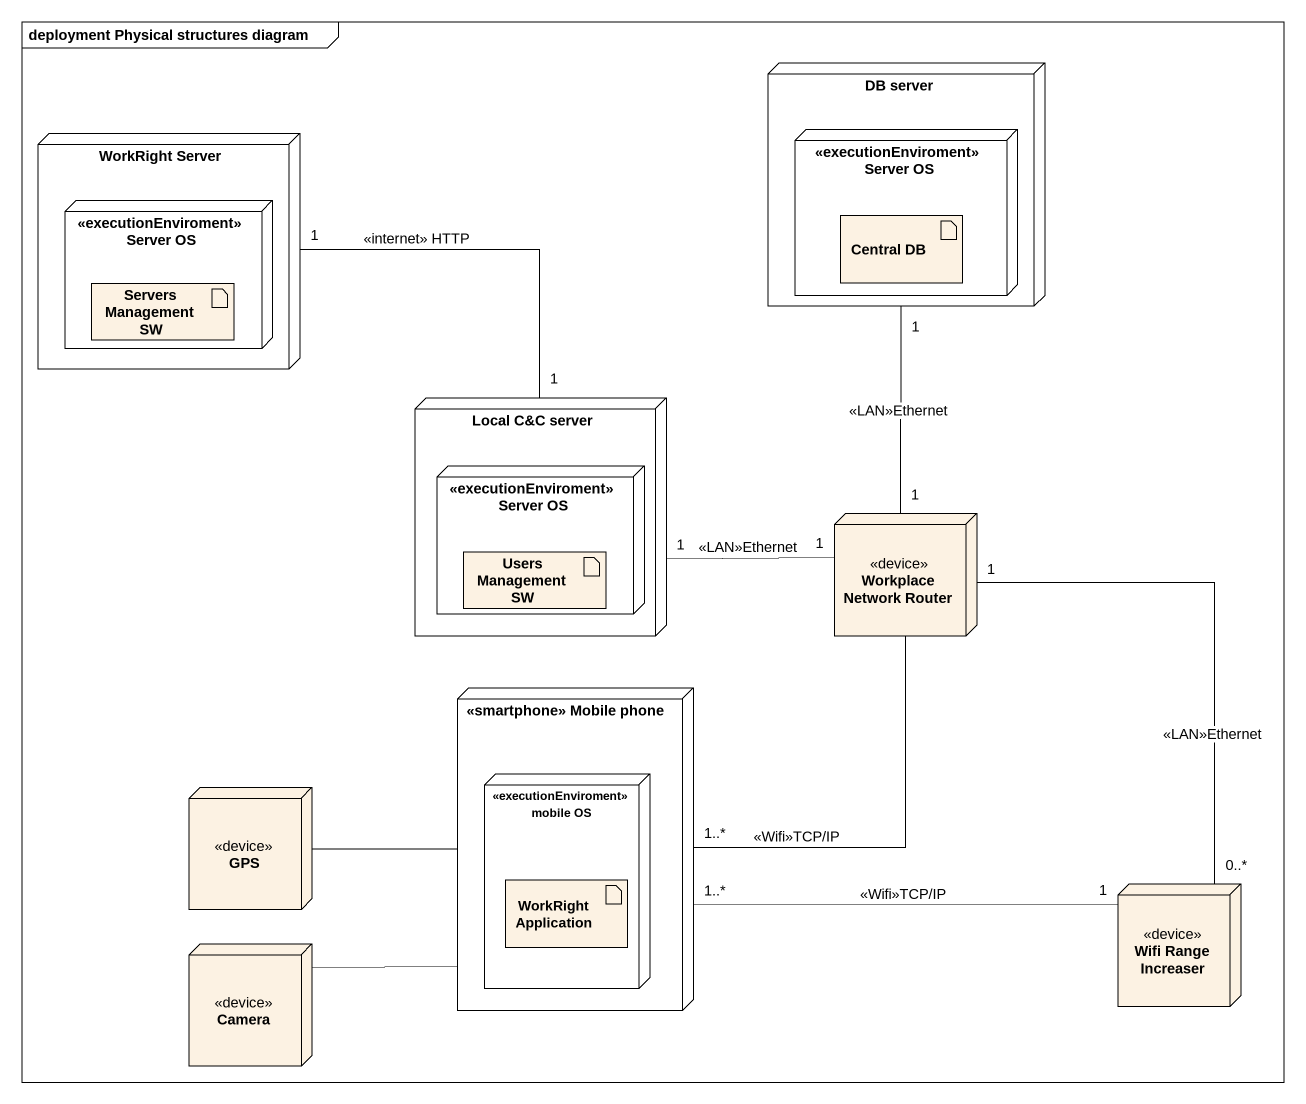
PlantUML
@startuml
mainframe deployment Physical structures diagram
node "DB server" as DB_server {
  node "<<executionEnviroment>> Server OS" as executionEnviroment_Server {
    artifact "Central DB" as Central_DB
  }
}
node "WorkRight Server" as WorkRight_Server {
  node "<<executionEnviroment>> Server OS" as executionEnviroment_Server_2 {
    artifact "Servers Management SW" as Servers_Management_SW
  }
}
node "Local C&C server" as Local_C_C_server {
  node "<<executionEnviroment>> Server OS" as executionEnviroment_Server_3 {
    artifact "Users Management SW" as Users_Management_SW
  }
}
node "Workplace Network Router" as Workplace_Network_Router <<device>>
node "<<smartphone>> Mobile phone" as smartphone_Mobile_phone {
  node "<<executionEnviroment>> mobile OS" as executionEnviroment_mobile {
    artifact "WorkRight Application" as WorkRight_Application
  }
}
node GPS <<device>>
node "Wifi Range Increaser" as Wifi_Range_Increaser <<device>>
node Camera <<device>>
DB_server "1" -- "1" Workplace_Network_Router : <<LAN>>Ethernet
WorkRight_Server "1" -- "1" Local_C_C_server : <<internet>> HTTP
Local_C_C_server "1" -right- "1" Workplace_Network_Router : <<LAN>>Ethernet
smartphone_Mobile_phone "1..*" -up- Workplace_Network_Router : <<Wifi>>TCP/IP
GPS -right- smartphone_Mobile_phone
Wifi_Range_Increaser "0..*" -up- "1" Workplace_Network_Router : <<LAN>>Ethernet
Wifi_Range_Increaser "1" -left- "1..*" smartphone_Mobile_phone : <<Wifi>>TCP/IP
Camera -right- smartphone_Mobile_phone
@enduml
